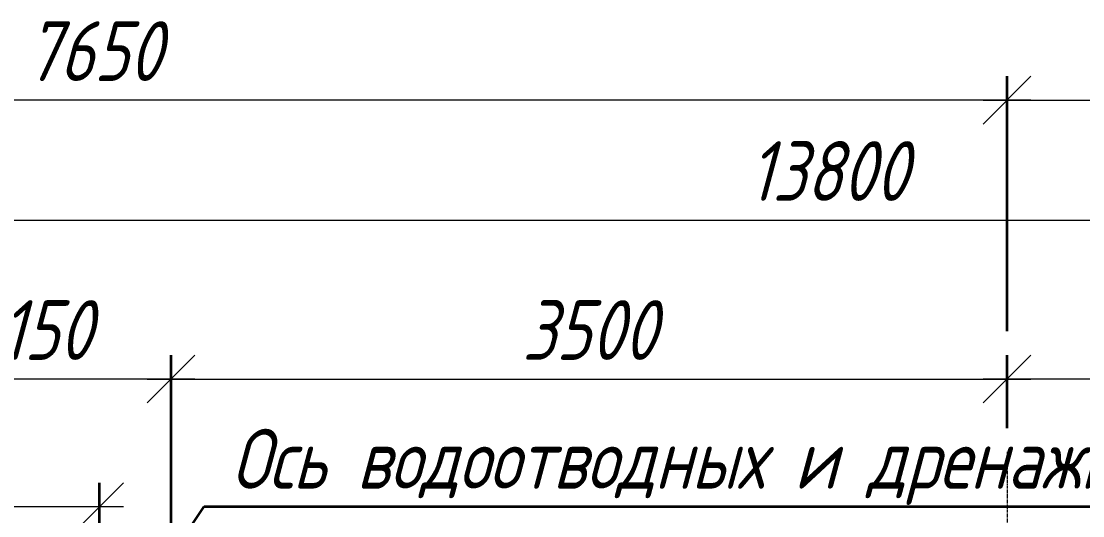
# Model space of a CAD drawing. Header units: millimetres. Extents: x 265754 to 14267433, y -6145605 to 2433772.
# Drawn here: x 8245856 to 8250300, y -570463 to -568394 of the extents above; entities that cross this region are included whole.
import ezdxf
from ezdxf import colors
from ezdxf.entities.mleader import LeaderData, LeaderLine
from ezdxf.math import Vec2, Vec3

# ---------------------------------------------------------------- set-up
doc = ezdxf.new("R2010")
doc.units = ezdxf.units.MM
doc.linetypes.add('осевая', pattern=[2, 1.25, -0.25, 0.25, -0.25])
for name, color, linetype, lineweight in [('1-Бетон', 106, 'Continuous', 35), ('Выноски', 3, 'Continuous', 15), ('ИС_Ось', 3, 'осевая', 18), ('ИС_Размер', 3, 'Continuous', 18)]:
    doc.layers.add(name, color=color, linetype=linetype, lineweight=lineweight)
doc.styles.add('0', font='isocpeur.ttf', dxfattribs={"width": 0.8, "oblique": 15})
doc.styles.add('ISOCPEUR', font='isocpeur.ttf', dxfattribs={"width": 0.8, "oblique": 15, "height": 2.5})
doc.dimstyles.new('М100', dxfattribs={"dimscale": 100, "dimtxt": 2.5, "dimasz": 2, "dimexe": 1, "dimexo": 1, "dimgap": 0.8, "dimtad": 1, "dimdec": 0, "dimzin": 0, "dimdsep": 46, "dimtxsty": '0', "dimblk": 'OBLIQUE', "dimcen": 0.09, "dimdle": 1, "dimclrd": 256, "dimclre": 256, "dimclrt": 256, "dimadec": 4, "dimazin": 0, "dimtfac": 1, "dimtdec": 0, "dimtmove": 1, "dimatfit": 2, "dimfxl": 1, "dimtolj": 1, "dimtzin": 0, "dimlwd": -1, "dimarcsym": 0})

# ---------------------------------------------------------------- blocks, each defined once
blk = doc.blocks.new('_OBLIQUE')
at = {"color": 0, "linetype": 'ByBlock', "lineweight": -2}
blk.add_line((0.5, 0.5), (-0.5, -0.5), dxfattribs=at)
blk = doc.blocks.new('*D1812')
at = {"layer": 'Defpoints', "color": 0, "transparency": 16777216}
for p in [(0, 2422), (0, 2116.7), (-3500, 411.8)]:
    blk.add_point(p, dxfattribs=at)
at = {"layer": 'ИС_Размер', "lineweight": -2, "transparency": 16777216}
for p, q in [((-3500, 511.8), (-3500, 2522)), ((0, 2216.7), (0, 2522))]:
    blk.add_line(p, q, dxfattribs=at)
at = {"layer": 'ИС_Размер', "transparency": 16777216}
blk.add_line((-3600, 2422), (100, 2422), dxfattribs=at)
at = {"layer": 'ИС_Размер', "transparency": 16777216, "xscale": 200, "yscale": 200, "zscale": 200, "rotation": 180}
blk.add_blockref('_OBLIQUE', (-3500, 2422), dxfattribs=at)
at = {"layer": 'ИС_Размер', "transparency": 16777216, "xscale": 200, "yscale": 200, "zscale": 200}
blk.add_blockref('_OBLIQUE', (0, 2422), dxfattribs=at)
at = {"layer": 'ИС_Размер', "transparency": 16777216, "insert": (-1750, 2627), "char_height": 250, "attachment_point": 5, "style": '0'}
blk.add_mtext('\\A1;3500', dxfattribs=at)
blk = doc.blocks.new('*D1817')
at = {"layer": 'Defpoints', "color": 0, "transparency": 16777216}
for p in [(-4650, 2422), (-4650, 1067.1), (-3500, 411.8)]:
    blk.add_point(p, dxfattribs=at)
at = {"layer": 'ИС_Размер', "lineweight": -2, "transparency": 16777216}
for p, q in [((-4650, 1167.1), (-4650, 2522)), ((-3500, 511.8), (-3500, 2522))]:
    blk.add_line(p, q, dxfattribs=at)
at = {"layer": 'ИС_Размер', "transparency": 16777216}
blk.add_line((-3400, 2422), (-4750, 2422), dxfattribs=at)
at = {"layer": 'ИС_Размер', "transparency": 16777216, "xscale": 200, "yscale": 200, "zscale": 200}
for p, rotation in [((-4650, 2422), 180.0000001900162), ((-3500, 2422), 1.900162600012367e-07)]:
    blk.add_blockref('_OBLIQUE', p, dxfattribs=dict(at, rotation=rotation))
at = {"layer": 'ИС_Размер', "transparency": 16777216, "insert": (-4075, 2627), "char_height": 250, "attachment_point": 5, "rotation": 0, "style": '0'}
blk.add_mtext('\\A1;1150', dxfattribs=at)
blk = doc.blocks.new('*D1818')
at = {"layer": 'Defpoints', "color": 0, "transparency": 16777216}
for p in [(0, 2422), (0, 2116.7), (3500, 411.8)]:
    blk.add_point(p, dxfattribs=at)
at = {"layer": 'ИС_Размер', "lineweight": -2, "transparency": 16777216}
for p, q in [((0, 2216.7), (0, 2522)), ((3500, 511.8), (3500, 2522))]:
    blk.add_line(p, q, dxfattribs=at)
at = {"layer": 'ИС_Размер', "transparency": 16777216}
blk.add_line((3600, 2422), (-100, 2422), dxfattribs=at)
at = {"layer": 'ИС_Размер', "transparency": 16777216, "xscale": 200, "yscale": 200, "zscale": 200}
for p, rotation in [((0, 2422), 179.9999988260612), ((3500, 2422), 359.9999988260612)]:
    blk.add_blockref('_OBLIQUE', p, dxfattribs=dict(at, rotation=rotation))
at = {"layer": 'ИС_Размер', "transparency": 16777216, "insert": (1750, 2627), "char_height": 250, "attachment_point": 5, "rotation": 360, "style": '0'}
blk.add_mtext('\\A1;3500', dxfattribs=at)
blk = doc.blocks.new('*D1797')
at = {"layer": 'Defpoints', "color": 0, "transparency": 16777216}
for p in [(6150, 3087.3), (-7650, 1876.9), (6150, 409.6)]:
    blk.add_point(p, dxfattribs=at)
at = {"layer": 'ИС_Размер', "lineweight": -2, "transparency": 16777216}
for p, q in [((-7650, 1976.9), (-7650, 3187.3)), ((6150, 509.6), (6150, 3187.3))]:
    blk.add_line(p, q, dxfattribs=at)
at = {"layer": 'ИС_Размер', "transparency": 16777216}
blk.add_line((-7750, 3087.3), (6250, 3087.3), dxfattribs=at)
at = {"layer": 'ИС_Размер', "transparency": 16777216, "xscale": 200, "yscale": 200, "zscale": 200, "rotation": 180}
blk.add_blockref('_OBLIQUE', (-7650, 3087.3), dxfattribs=at)
at = {"layer": 'ИС_Размер', "transparency": 16777216, "xscale": 200, "yscale": 200, "zscale": 200}
blk.add_blockref('_OBLIQUE', (6150, 3087.3), dxfattribs=at)
at = {"layer": 'ИС_Размер', "transparency": 16777216, "insert": (-750, 3292.3), "char_height": 250, "attachment_point": 5, "style": '0'}
blk.add_mtext('\\A1;13800', dxfattribs=at)
blk = doc.blocks.new('*D1800')
at = {"layer": 'Defpoints', "color": 0, "transparency": 16777216}
for p in [(-7650, 1886.9), (-7650, 1876.9), (-3799.5, 646.4)]:
    blk.add_point(p, dxfattribs=at)
at = {"layer": 'ИС_Размер', "lineweight": -2, "transparency": 16777216}
for p, q in [((-7650, 1976.9), (-7650, 1986.9)), ((-3799.5, 746.4), (-3799.5, 1986.9))]:
    blk.add_line(p, q, dxfattribs=at)
at = {"layer": 'ИС_Размер', "transparency": 16777216}
blk.add_line((-3699.5, 1886.9), (-7750, 1886.9), dxfattribs=at)
at = {"layer": 'ИС_Размер', "transparency": 16777216, "xscale": 200, "yscale": 200, "zscale": 200, "rotation": 180}
blk.add_blockref('_OBLIQUE', (-7650, 1886.9), dxfattribs=at)
at = {"layer": 'ИС_Размер', "transparency": 16777216, "xscale": 200, "yscale": 200, "zscale": 200}
blk.add_blockref('_OBLIQUE', (-3799.5, 1886.9), dxfattribs=at)
at = {"layer": 'ИС_Размер', "transparency": 16777216, "insert": (-5724.8, 2091.9), "char_height": 250, "attachment_point": 5, "style": '0'}
blk.add_mtext('\\A1;3850', dxfattribs=at)
blk = doc.blocks.new('_None')
blk = doc.blocks.new('*D1805')
at = {"layer": 'Defpoints', "color": 0, "transparency": 16777216}
for p in [(-7650, 3589), (-7650, 3187.3), (0, 2522)]:
    blk.add_point(p, dxfattribs=at)
at = {"layer": 'ИС_Размер', "lineweight": -2, "transparency": 16777216}
for p, q in [((-7650, 3287.3), (-7650, 3689)), ((0, 2622), (0, 3689))]:
    blk.add_line(p, q, dxfattribs=at)
at = {"layer": 'ИС_Размер', "transparency": 16777216}
blk.add_line((100, 3589), (-7750, 3589), dxfattribs=at)
at = {"layer": 'ИС_Размер', "transparency": 16777216, "xscale": 200, "yscale": 200, "zscale": 200, "rotation": 180}
blk.add_blockref('_OBLIQUE', (-7650, 3589), dxfattribs=at)
at = {"layer": 'ИС_Размер', "transparency": 16777216, "xscale": 200, "yscale": 200, "zscale": 200}
blk.add_blockref('_OBLIQUE', (0, 3589), dxfattribs=at)
at = {"layer": 'ИС_Размер', "color": 1, "transparency": 16777216, "insert": (-3825, 3794), "char_height": 250, "attachment_point": 5, "style": '0'}
blk.add_mtext('\\A1;7650', dxfattribs=at)
blk = doc.blocks.new('*D1806')
at = {"layer": 'Defpoints', "color": 0, "transparency": 16777216}
for p in [(6150, 3589), (0, 3087.3), (6150, 3087.3)]:
    blk.add_point(p, dxfattribs=at)
at = {"layer": 'ИС_Размер', "lineweight": -2, "transparency": 16777216}
for p, q in [((0, 3187.3), (0, 3689)), ((6150, 3187.3), (6150, 3689))]:
    blk.add_line(p, q, dxfattribs=at)
at = {"layer": 'ИС_Размер', "transparency": 16777216}
blk.add_line((-100, 3589), (6250, 3589), dxfattribs=at)
at = {"layer": 'ИС_Размер', "transparency": 16777216, "xscale": 200, "yscale": 200, "zscale": 200, "rotation": 180}
blk.add_blockref('_OBLIQUE', (0, 3589), dxfattribs=at)
at = {"layer": 'ИС_Размер', "transparency": 16777216, "xscale": 200, "yscale": 200, "zscale": 200}
blk.add_blockref('_OBLIQUE', (6150, 3589), dxfattribs=at)
at = {"layer": 'ИС_Размер', "color": 1, "transparency": 16777216, "insert": (3075, 3794), "char_height": 250, "attachment_point": 5, "style": '0'}
blk.add_mtext('\\A1;6150', dxfattribs=at)
blk = doc.blocks.new('е344н')
at = {"layer": 'ИС_Ось', "ltscale": 10, "flags": 128}
blk.add_lwpolyline([(0, 2116.7), (0, -991.1)], dxfattribs=at)
at = {"layer": 'ИС_Размер'}
for base, p1, p2, picture, middle in [((-7650, 3589), (0, 2522), (-7650, 3187.3), '*D1805', (-3825, 3794)), ((6150, 3589), (0, 3087.3), (6150, 3087.3), '*D1806', (3075, 3794))]:
    dim = blk.add_linear_dim(base=base, p1=p1, p2=p2, dimstyle='М100', override={"dimclrt": 1}, dxfattribs=at)
    dim.commit()
    dim.dimension.update_dxf_attribs({"geometry": picture, "text_midpoint": middle})
for base, p1, p2, angle, picture, middle in [((6150, 3087.3), (-7650, 1876.9), (6150, 409.6), 360, '*D1797', (-750, 3292.3)), ((0, 2422), (-3500, 411.8), (0, 2116.7), 360, '*D1812', (-1750, 2627)), ((0, 2422), (3500, 411.8), (0, 2116.7), 180, '*D1818', (1750, 2627))]:
    dim = blk.add_linear_dim(base=base, p1=p1, p2=p2, angle=angle, dimstyle='М100', dxfattribs=at)
    dim.commit()
    dim.dimension.update_dxf_attribs({"geometry": picture, "text_midpoint": middle})
for base, p1, p2, picture, middle in [((-4650, 2422), (-3500, 411.8), (-4650, 1067.1), '*D1817', (-4075, 2627)), ((-7649.9971, 1886.9093), (-3799.5079, 646.4017), (-7649.9971, 1876.8537), '*D1800', (-5724.7525, 2091.9093))]:
    dim = blk.add_linear_dim(base=base, p1=p1, p2=p2, dimstyle='М100', dxfattribs=at)
    dim.commit()
    dim.dimension.update_dxf_attribs({"geometry": picture, "text_midpoint": middle})
at = {"layer": 'Выноски'}
ml = blk.add_multileader_mtext('Standard', dxfattribs=at)
ml.set_content('Ось водоотводных и дренажных устройств', color=256, style='ISOCPEUR')
ml.set_leader_properties(color=256)
ml.set_arrow_properties(name='NONE')
ml.build(insert=Vec2(0, 0))
ml.multileader.update_dxf_attribs({"text_left_attachment_type": 6, "text_right_attachment_type": 6, "dogleg_length": 2, "arrow_head_size": 250, "scale": 100})
ctx = ml.context
ctx.base_point, ctx.scale, ctx.char_height, ctx.arrow_head_size, ctx.landing_gap_size, ctx.plane_origin = Vec3(-3310.8, 1887.9), 100, 250, 250, 62.5, Vec3(2321.8, 1747.1)
ctx.left_attachment, ctx.right_attachment = 6, 6
notes = []
notes.append((ctx, [(0, (1, 1, 0), (-3361.3, 1887.9), (1, 0), 50.5, [(0, [(-3799.5, 1234.6)], 0, [])])]))
ctx.mtext.insert, ctx.mtext.width, ctx.mtext.flow_direction = Vec3(-3248.3, 2212.9), 2879.734, 5
for ctx, leaders in notes:
    for number, flags, end, landing, length, lines in leaders:
        leader = LeaderData()
        leader.index, (leader.has_last_leader_line, leader.has_dogleg_vector, leader.attachment_direction) = number, flags
        leader.last_leader_point, leader.dogleg_vector, leader.dogleg_length = Vec3(end), Vec3(landing), length
        for number, points, colour, breaks in lines:
            line = LeaderLine()
            line.index, line.vertices, line.color, line.breaks = number, Vec3.list(points), colors.encode_raw_color(colour), breaks
            leader.lines.append(line)
        ctx.leaders.append(leader)

msp = doc.modelspace()

# ---------------------------------------------------------------- block references
at = {"layer": '1-Бетон'}
msp.add_blockref('е344н', (8249982.9254, -572313.2156), dxfattribs=at)

doc.saveas('drawing.dxf')
